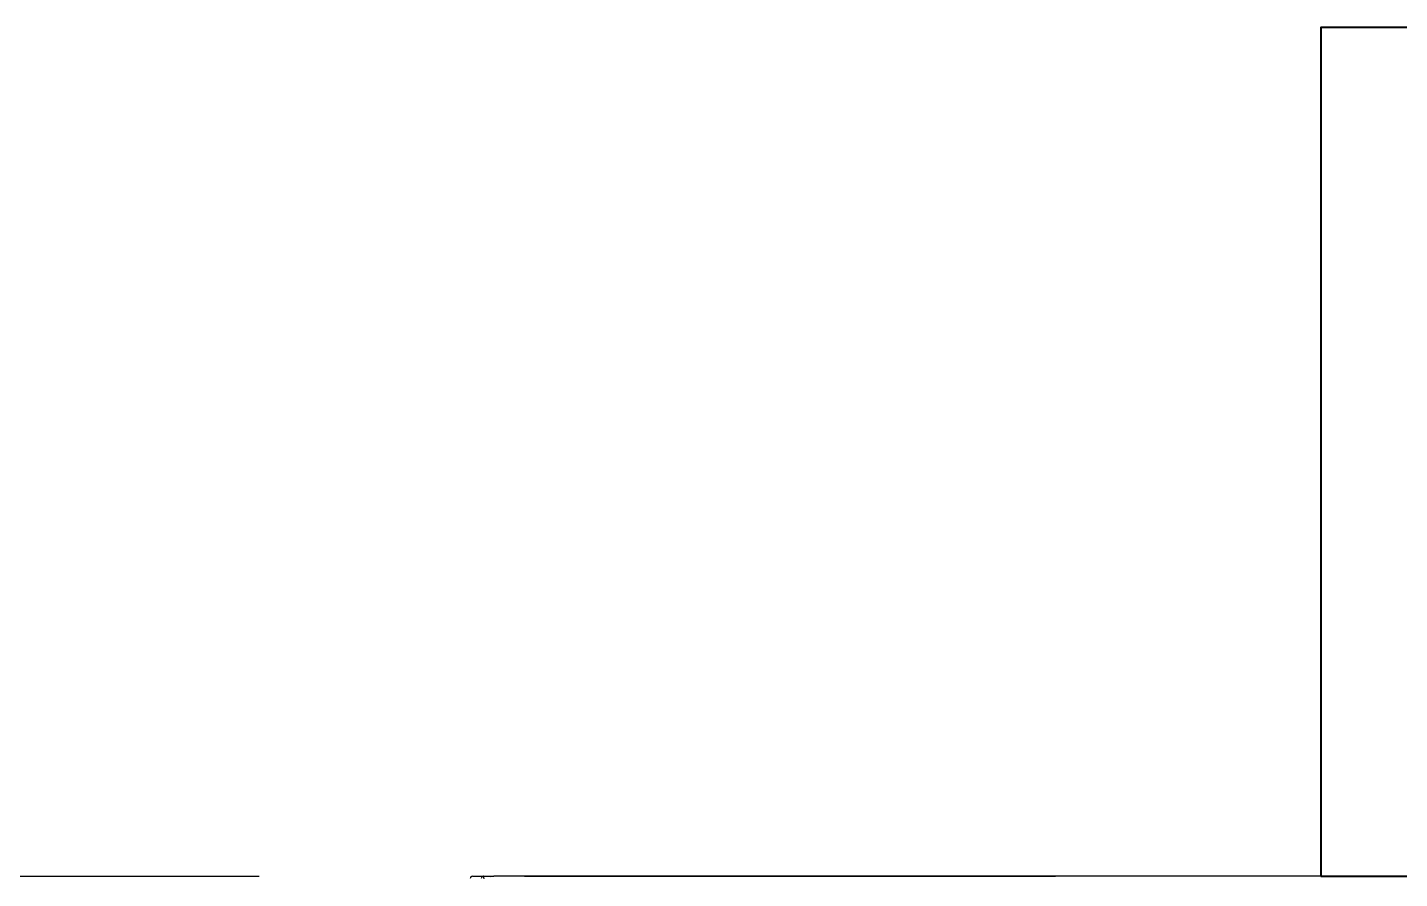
# Model space of a CAD drawing. Header units: centimetres. Extents: x 31 to 22766, y 238 to 3306.
# Drawn here: x 2571.57 to 2603.88, y 2251.97 to 2272.03 of the extents above; entities that cross this region are included whole.
import ezdxf
from ezdxf.xclip import XClip

# ---------------------------------------------------------------- set-up
doc = ezdxf.new("R2010")
doc.units = ezdxf.units.CM
doc.header["$XCLIPFRAME"] = 0
doc.linetypes.add('HIDDEN', pattern=[0.375, 0.25, -0.125])
doc.layers.add('00_BORDA_DUVAR', color=8, linetype='Continuous', lineweight=40)
doc.layers.add('00_BORDA_SIVA', color=5, linetype='Continuous', lineweight=25)

# ---------------------------------------------------------------- blocks, each defined once
blk = doc.blocks.new('DUVAR PLANI')
at = {"layer": '00_BORDA_DUVAR', "lineweight": 40}
blk.add_lwpolyline([(36880.638, 6772.619), (36935.638, 6772.619), (36935.638, 6792.619), (36880.638, 6792.619)], close=True, dxfattribs=at)
at = {"layer": '00_BORDA_SIVA', "color": 251, "linetype": 'HIDDEN', "ltscale": 50}
blk.add_line((36730.638, 6772.619), (36880.638, 6772.619), dxfattribs=at)
blk = doc.blocks.new('fxaq 7.1 kw iç ünite')
at = {"color": 7, "linetype": 'Continuous', "true_color": 0xffffff}
for p, q in [((12596.956, 4111.579), (12597.382, 4111.579)), ((12597.214, 4111.579), (12597.225, 4111.518)), ((12597.215, 4111.579), (12597.214, 4111.579)), ((12597.384, 4111.578), (12597.464, 4111.579)), ((12597.464, 4111.579), (12597.384, 4111.578)), ((12597.384, 4111.577), (12597.384, 4111.578)), ((12597.384, 4111.578), (12597.384, 4111.578)), ((12597.385, 4111.579), (12597.464, 4111.579)), ((12691.404, 4111.579), (12597.465, 4111.579))]:
    blk.add_line(p, q, dxfattribs=at)
for centre, radius, start, end in [((12596.956, 4111.529), 0.05, 90, 184.4117), ((12597.215, 4111.528), 0.0506, 91.809, 183.7062)]:
    blk.add_arc(centre, radius, start, end, dxfattribs=at)
blk = doc.blocks.new('G$CCD2FF134')
blk.add_blockref('fxaq 7.1 kw iç ünite', (-13721.935, -4131.579))

msp = doc.modelspace()

# ---------------------------------------------------------------- block references
ref = msp.add_blockref('G$CCD2FF134', (3707.025, 2272.025))
XClip(ref).set_block_clipping_path([(-3470.0000000001, -1889.9999999982), (349.9999999999, 300.0000000019)])
msp.add_blockref('DUVAR PLANI', (-34278.613, -4520.594))

doc.saveas('drawing.dxf')
